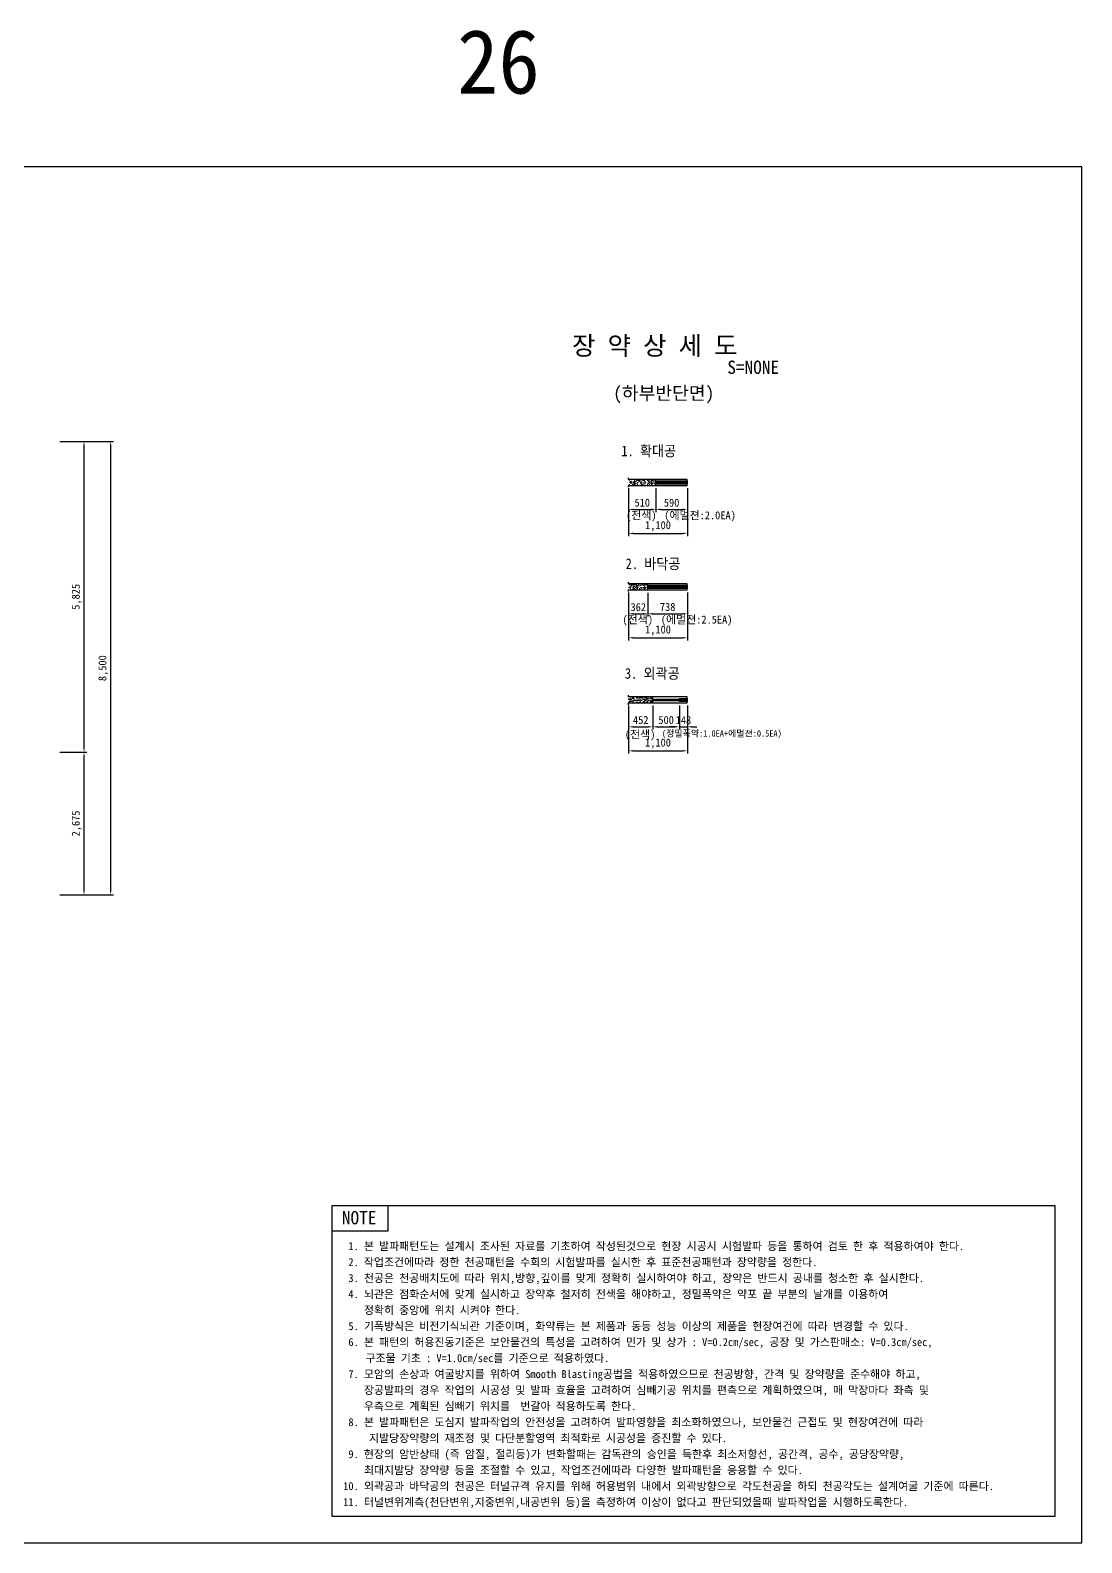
# Model space of a CAD drawing. Header units: millimetres. Extents: x 1250 to 41050, y 2900 to 31259.
# Drawn here: x 21348 to 41050, y 2900 to 31259 of the extents above; entities that cross this region are included whole.
import ezdxf
from ezdxf.enums import TextEntityAlignment as Align

# ---------------------------------------------------------------- set-up
doc = ezdxf.new("R2010")
doc.units = ezdxf.units.MM
doc.header["$LTSCALE"] = 500
doc.header["$PDMODE"] = 1
for name, color, linetype in [('CS-BLST', 4, 'Continuous'), ('CS-BLST-PATT', 1, 'Continuous'), ('CS-BLST-TEX3', 3, 'Continuous'), ('CS-DIMS', 1, 'Continuous'), ('CS-EXCV', 3, 'E-DIGLN01'), ('CS-NOTE', 3, 'Continuous'), ('CS-SYMB', 2, 'Continuous'), ('CS-TABL', 3, 'Continuous'), ('CS-TEX1', 6, 'Continuous'), ('CS-TEX2', 6, 'Continuous'), ('CS-TEX3', 6, 'Continuous'), ('CS-TEXT', 3, 'Continuous'), ('CX-PAPR', 2, 'Continuous')]:
    doc.layers.add(name, color=color, linetype=linetype)
doc.styles.add('굴림체', font='')
doc.styles.get('굴림체').set_extended_font_data('GulimChe')
doc.linetypes.add('E-DIGLN01', pattern='A,0.9,-0.2,[19,kscals.shx,S=0.1,R=180,X=0,Y=0],0.9', length=2)
doc.dimstyles.new('DIM01-50', dxfattribs={"dimscale": 50, "dimtxt": 3, "dimasz": 1.8, "dimexe": 1, "dimexo": 1, "dimgap": 1, "dimtad": 1, "dimdec": 0, "dimzin": 9, "dimdsep": 46, "dimlunit": 6, "dimtxsty": '굴림체', "dimcen": 2.5, "dimclrt": 3, "dimadec": 4, "dimazin": 0, "dimtfac": 1, "dimtdec": 0, "dimtmove": 2, "dimatfit": 3, "dimfxl": 0, "dimtolj": 1, "dimtzin": 0, "dimarcsym": 0})
pattern_1 = [(50, (-383350.11, 466433.5), (91.0923345, -7.969543), [9.525, -104.775]), (355, (-383350.11, 466433.5), (-17.621413, 95.528321), [7.62, -83.82]), (100.451, (-383342.52, 466432.84), (73.471251, 87.558344), [8.095, -89.045]), (46.1842, (-383350.11, 466458.9), (135.53952, -21.021164), [14.2875, -157.1625]), (96.6356, (-383338.82, 466457.15), (118.702117, 123.712778), [12.1425, -133.5675]), (351.184, (-383350.11, 466458.9), (118.702303, 123.71256), [11.43, -125.73]), (21, (-383337.41, 466452.55), (75.80744, -51.132759), [9.525, -104.775]), (326, (-383337.41, 466452.55), (30.901014, 92.093983), [7.62, -83.82]), (71.4514, (-383331.09, 466448.29), (106.708245, 40.961429), [8.095, -89.045]), (37.5, (-383350.11, 466433.5), (1.5443016, 42.2775194), [0, -82.804, 0, -85.09, 0, -84.1375]), (7.5, (-383350.11, 466433.5), (33.4098313, 50.0902874), [0, -48.514, 0, -80.899, 0, -32.0675]), (327.5, (-383378.432, 466433.5), (67.7952976, -2.864372), [0, -31.75, 0, -99.06, 0, -131.445]), (317.5, (-383391.13, 466433.5), (74.0645907, 12.7132455), [0, -41.275, 0, -65.786, 0, -93.345])]

# ---------------------------------------------------------------- blocks, each defined once
blk = doc.blocks.new('*D19')
at = {"layer": 'CS-DIMS', "color": 0, "lineweight": -2, "ltscale": 30, "transparency": 16777216}
for p, q in [((32560, 22674), (32560, 21774)), ((33660, 22674), (33660, 21774)), ((32650, 21824), (33570, 21824))]:
    blk.add_line(p, q, dxfattribs=at)
at = {"layer": 'CS-DIMS', "color": 0, "ltscale": 30, "transparency": 16777216}
for points in [[(32650, 21839), (32650, 21809), (32560, 21824)], [(33570, 21839), (33570, 21809), (33660, 21824)]]:
    blk.add_solid(points, dxfattribs=at)
at = {"layer": 'Defpoints', "color": 0, "ltscale": 30, "transparency": 16777216}
for p in [(32560, 22724), (33660, 22724), (33660, 21824)]:
    blk.add_point(p, dxfattribs=at)
at = {"layer": 'CS-DIMS', "color": 3, "ltscale": 30, "transparency": 16777216, "insert": (33110, 21960), "char_height": 150, "attachment_point": 5, "style": '굴림체'}
blk.add_mtext('\\A1;1,100', dxfattribs=at)
blk = doc.blocks.new('*D20')
at = {"layer": 'CS-DIMS', "color": 0, "lineweight": -2, "ltscale": 30, "transparency": 16777216}
for p, q in [((32560, 22674), (32560, 22224)), ((33070, 22674), (33070, 22224)), ((32650, 22274), (32980, 22274))]:
    blk.add_line(p, q, dxfattribs=at)
at = {"layer": 'CS-DIMS', "color": 0, "ltscale": 30, "transparency": 16777216}
for points in [[(32650, 22289), (32650, 22259), (32560, 22274)], [(32980, 22289), (32980, 22259), (33070, 22274)]]:
    blk.add_solid(points, dxfattribs=at)
at = {"layer": 'Defpoints', "color": 0, "ltscale": 30, "transparency": 16777216}
for p in [(32560, 22724), (33070, 22724), (33070, 22274)]:
    blk.add_point(p, dxfattribs=at)
at = {"layer": 'CS-DIMS', "color": 3, "ltscale": 30, "transparency": 16777216, "insert": (32815, 22401), "char_height": 150, "attachment_point": 5, "style": '굴림체'}
blk.add_mtext('\\A1;510', dxfattribs=at)
blk = doc.blocks.new('*D21')
at = {"layer": 'CS-DIMS', "color": 0, "lineweight": -2, "ltscale": 30, "transparency": 16777216}
for p, q in [((33070, 22674), (33070, 22224)), ((33660, 22674), (33660, 22224)), ((33160, 22274), (33570, 22274))]:
    blk.add_line(p, q, dxfattribs=at)
at = {"layer": 'CS-DIMS', "color": 0, "ltscale": 30, "transparency": 16777216}
for points in [[(33160, 22289), (33160, 22259), (33070, 22274)], [(33570, 22289), (33570, 22259), (33660, 22274)]]:
    blk.add_solid(points, dxfattribs=at)
at = {"layer": 'Defpoints', "color": 0, "ltscale": 30, "transparency": 16777216}
for p in [(33070, 22724), (33660, 22724), (33660, 22274)]:
    blk.add_point(p, dxfattribs=at)
at = {"layer": 'CS-DIMS', "color": 3, "ltscale": 30, "transparency": 16777216, "insert": (33365, 22400), "char_height": 150, "attachment_point": 5, "style": '굴림체'}
blk.add_mtext('\\A1;590', dxfattribs=at)
blk = doc.blocks.new('뉴마이트')
at = {"layer": 'CS-BLST-PATT'}
h = blk.add_hatch(dxfattribs=at)
h.set_pattern_fill('ANSI31', color=256, scale=5.824581, style=0)
h.set_pattern_definition([(45, (-765876.779, 225267.89), (-13.0765565, 13.0765565), [])])
h.paths.add_polyline_path([(0, 29), (0, -29), (295, -29), (295, 29)])
at = {"layer": 'CS-TABL'}
blk.add_lwpolyline([(0, 29), (295, 29), (295, -29), (0, -29)], close=True, dxfattribs=at)
blk = doc.blocks.new('*D22')
at = {"layer": 'CS-DIMS', "color": 0, "lineweight": -2, "ltscale": 30, "transparency": 16777216}
for p, q in [((32560, 18598), (32560, 17698)), ((33660, 18598), (33660, 17698)), ((32650, 17748), (33570, 17748))]:
    blk.add_line(p, q, dxfattribs=at)
at = {"layer": 'CS-DIMS', "color": 0, "ltscale": 30, "transparency": 16777216}
for points in [[(32650, 17763), (32650, 17733), (32560, 17748)], [(33570, 17763), (33570, 17733), (33660, 17748)]]:
    blk.add_solid(points, dxfattribs=at)
at = {"layer": 'Defpoints', "color": 0, "ltscale": 30, "transparency": 16777216}
for p in [(32560, 18648), (33660, 18648), (33660, 17748)]:
    blk.add_point(p, dxfattribs=at)
at = {"layer": 'CS-DIMS', "color": 3, "ltscale": 30, "transparency": 16777216, "insert": (33110, 17884), "char_height": 150, "attachment_point": 5, "style": '굴림체'}
blk.add_mtext('\\A1;1,100', dxfattribs=at)
blk = doc.blocks.new('*D23')
at = {"layer": 'CS-DIMS', "color": 0, "lineweight": -2, "ltscale": 30, "transparency": 16777216}
for p, q in [((32560, 18598), (32560, 18148)), ((33012, 18598), (33012, 18148)), ((32650, 18198), (32922, 18198))]:
    blk.add_line(p, q, dxfattribs=at)
at = {"layer": 'CS-DIMS', "color": 0, "ltscale": 30, "transparency": 16777216}
for points in [[(32650, 18213), (32650, 18183), (32560, 18198)], [(32922, 18213), (32922, 18183), (33012, 18198)]]:
    blk.add_solid(points, dxfattribs=at)
at = {"layer": 'Defpoints', "color": 0, "ltscale": 30, "transparency": 16777216}
for p in [(32560, 18648), (33012, 18648), (33012, 18198)]:
    blk.add_point(p, dxfattribs=at)
at = {"layer": 'CS-DIMS', "color": 3, "ltscale": 30, "transparency": 16777216, "insert": (32786, 18325), "char_height": 150, "attachment_point": 5, "style": '굴림체'}
blk.add_mtext('\\A1;452', dxfattribs=at)
blk = doc.blocks.new('*D24')
at = {"layer": 'CS-DIMS', "color": 0, "lineweight": -2, "ltscale": 30, "transparency": 16777216}
for p, q in [((32560, 18598), (32560, 18148)), ((33012, 18598), (33012, 18148)), ((32650, 18198), (32922, 18198))]:
    blk.add_line(p, q, dxfattribs=at)
at = {"layer": 'CS-DIMS', "color": 0, "ltscale": 30, "transparency": 16777216}
for points in [[(32650, 18213), (32650, 18183), (32560, 18198)], [(32922, 18213), (32922, 18183), (33012, 18198)]]:
    blk.add_solid(points, dxfattribs=at)
at = {"layer": 'Defpoints', "color": 0, "ltscale": 30, "transparency": 16777216}
for p in [(32560, 18648), (33012, 18648), (33012, 18198)]:
    blk.add_point(p, dxfattribs=at)
at = {"layer": 'CS-DIMS', "color": 3, "ltscale": 30, "transparency": 16777216, "insert": (32786, 18325), "char_height": 150, "attachment_point": 5, "style": '굴림체'}
blk.add_mtext('\\A1;452', dxfattribs=at)
blk = doc.blocks.new('*D25')
at = {"layer": 'CS-DIMS', "color": 0, "lineweight": -2, "ltscale": 30, "transparency": 16777216}
for p, q in [((33012, 18598), (33012, 18148)), ((33512, 18598), (33512, 18148)), ((33102, 18198), (33422, 18198))]:
    blk.add_line(p, q, dxfattribs=at)
at = {"layer": 'CS-DIMS', "color": 0, "ltscale": 30, "transparency": 16777216}
for points in [[(33102, 18213), (33102, 18183), (33012, 18198)], [(33422, 18213), (33422, 18183), (33512, 18198)]]:
    blk.add_solid(points, dxfattribs=at)
at = {"layer": 'Defpoints', "color": 0, "ltscale": 30, "transparency": 16777216}
for p in [(33012, 18648), (33512, 18648), (33512, 18198)]:
    blk.add_point(p, dxfattribs=at)
at = {"layer": 'CS-DIMS', "color": 3, "ltscale": 30, "transparency": 16777216, "insert": (33262, 18325), "char_height": 150, "attachment_point": 5, "style": '굴림체'}
blk.add_mtext('\\A1;500', dxfattribs=at)
blk = doc.blocks.new('*D26')
at = {"layer": 'CS-DIMS', "color": 0, "lineweight": -2, "ltscale": 30, "transparency": 16777216}
for p, q in [((33512, 18598), (33512, 18148)), ((33660, 18598), (33660, 18148)), ((33422, 18198), (33332, 18198)), ((33512, 18198), (33660, 18198)), ((33750, 18198), (33840, 18198))]:
    blk.add_line(p, q, dxfattribs=at)
at = {"layer": 'CS-DIMS', "color": 0, "ltscale": 30, "transparency": 16777216}
for points in [[(33422, 18213), (33422, 18183), (33512, 18198)], [(33750, 18213), (33750, 18183), (33660, 18198)]]:
    blk.add_solid(points, dxfattribs=at)
at = {"layer": 'Defpoints', "color": 0, "ltscale": 30, "transparency": 16777216}
for p in [(33512, 18648), (33660, 18648), (33660, 18198)]:
    blk.add_point(p, dxfattribs=at)
at = {"layer": 'CS-DIMS', "color": 3, "ltscale": 30, "transparency": 16777216, "insert": (33586, 18323), "char_height": 150, "attachment_point": 5, "style": '굴림체'}
blk.add_mtext('\\A1;148', dxfattribs=at)
blk = doc.blocks.new('*D27')
at = {"layer": 'CS-DIMS', "color": 0, "lineweight": -2, "ltscale": 30, "transparency": 16777216}
for p, q in [((32560, 20718), (32560, 19818)), ((33660, 20718), (33660, 19818)), ((32650, 19868), (33570, 19868))]:
    blk.add_line(p, q, dxfattribs=at)
at = {"layer": 'CS-DIMS', "color": 0, "ltscale": 30, "transparency": 16777216}
for points in [[(32650, 19883), (32650, 19853), (32560, 19868)], [(33570, 19883), (33570, 19853), (33660, 19868)]]:
    blk.add_solid(points, dxfattribs=at)
at = {"layer": 'Defpoints', "color": 0, "ltscale": 30, "transparency": 16777216}
for p in [(32560, 20768), (33660, 20768), (33660, 19868)]:
    blk.add_point(p, dxfattribs=at)
at = {"layer": 'CS-DIMS', "color": 3, "ltscale": 30, "transparency": 16777216, "insert": (33110, 20004), "char_height": 150, "attachment_point": 5, "style": '굴림체'}
blk.add_mtext('\\A1;1,100', dxfattribs=at)
blk = doc.blocks.new('*D28')
at = {"layer": 'CS-DIMS', "color": 0, "lineweight": -2, "ltscale": 30, "transparency": 16777216}
for p, q in [((32560, 20718), (32560, 20268)), ((32922, 20712), (32922, 20268)), ((32650, 20318), (32832, 20318))]:
    blk.add_line(p, q, dxfattribs=at)
at = {"layer": 'CS-DIMS', "color": 0, "ltscale": 30, "transparency": 16777216}
for points in [[(32650, 20333), (32650, 20303), (32560, 20318)], [(32832, 20333), (32832, 20303), (32922, 20318)]]:
    blk.add_solid(points, dxfattribs=at)
at = {"layer": 'Defpoints', "color": 0, "ltscale": 30, "transparency": 16777216}
for p in [(32560, 20768), (32922, 20762), (32922, 20318)]:
    blk.add_point(p, dxfattribs=at)
at = {"layer": 'CS-DIMS', "color": 3, "ltscale": 30, "transparency": 16777216, "insert": (32741, 20442), "char_height": 150, "attachment_point": 5, "style": '굴림체'}
blk.add_mtext('\\A1;362', dxfattribs=at)
blk = doc.blocks.new('*D29')
at = {"layer": 'CS-DIMS', "color": 0, "lineweight": -2, "ltscale": 30, "transparency": 16777216}
for p, q in [((32922, 20712), (32922, 20268)), ((33660, 20718), (33660, 20268)), ((33012, 20318), (33570, 20318))]:
    blk.add_line(p, q, dxfattribs=at)
at = {"layer": 'CS-DIMS', "color": 0, "ltscale": 30, "transparency": 16777216}
for points in [[(33012, 20333), (33012, 20303), (32922, 20318)], [(33570, 20333), (33570, 20303), (33660, 20318)]]:
    blk.add_solid(points, dxfattribs=at)
at = {"layer": 'Defpoints', "color": 0, "ltscale": 30, "transparency": 16777216}
for p in [(32922, 20762), (33660, 20768), (33660, 20318)]:
    blk.add_point(p, dxfattribs=at)
at = {"layer": 'CS-DIMS', "color": 3, "ltscale": 30, "transparency": 16777216, "insert": (33291, 20445), "char_height": 150, "attachment_point": 5, "style": '굴림체'}
blk.add_mtext('\\A1;738', dxfattribs=at)
blk = doc.blocks.new('*D16')
at = {"layer": 'CS-DIMS', "color": 0, "lineweight": -2, "transparency": 16777216}
for p, q in [((21905, 17723), (22405, 17723)), ((22355, 15138), (22355, 17633)), ((21905, 15048), (22405, 15048))]:
    blk.add_line(p, q, dxfattribs=at)
at = {"layer": 'CS-DIMS', "color": 0, "transparency": 16777216}
for points in [[(22340, 17633), (22370, 17633), (22355, 17723)], [(22340, 15138), (22370, 15138), (22355, 15048)]]:
    blk.add_solid(points, dxfattribs=at)
at = {"layer": 'Defpoints', "color": 0, "transparency": 16777216}
for p in [(21855, 17723), (22355, 17723), (21855, 15048)]:
    blk.add_point(p, dxfattribs=at)
at = {"layer": 'CS-DIMS', "color": 3, "transparency": 16777216, "insert": (22219, 16386), "char_height": 150, "attachment_point": 5, "rotation": 90, "style": '굴림체'}
blk.add_mtext('\\A1;2,675', dxfattribs=at)
blk = doc.blocks.new('*D17')
at = {"layer": 'CS-DIMS', "color": 0, "lineweight": -2, "transparency": 16777216}
for p, q in [((22405, 23548), (22905, 23548)), ((22855, 15138), (22855, 23458)), ((22405, 15048), (22905, 15048))]:
    blk.add_line(p, q, dxfattribs=at)
at = {"layer": 'CS-DIMS', "color": 0, "transparency": 16777216}
for points in [[(22840, 23458), (22870, 23458), (22855, 23548)], [(22840, 15138), (22870, 15138), (22855, 15048)]]:
    blk.add_solid(points, dxfattribs=at)
at = {"layer": 'Defpoints', "color": 0, "transparency": 16777216}
for p in [(22355, 23548), (22855, 23548), (22355, 15048)]:
    blk.add_point(p, dxfattribs=at)
at = {"layer": 'CS-DIMS', "color": 3, "transparency": 16777216, "insert": (22719, 19298), "char_height": 150, "attachment_point": 5, "rotation": 90, "style": '굴림체'}
blk.add_mtext('\\A1;8,500', dxfattribs=at)
blk = doc.blocks.new('*D18')
at = {"layer": 'CS-DIMS', "color": 0, "lineweight": -2, "transparency": 16777216}
for p, q in [((21905, 23548), (22405, 23548)), ((22355, 17813), (22355, 23458)), ((21905, 17723), (22405, 17723))]:
    blk.add_line(p, q, dxfattribs=at)
at = {"layer": 'CS-DIMS', "color": 0, "transparency": 16777216}
for points in [[(22340, 23458), (22370, 23458), (22355, 23548)], [(22340, 17813), (22370, 17813), (22355, 17723)]]:
    blk.add_solid(points, dxfattribs=at)
at = {"layer": 'Defpoints', "color": 0, "transparency": 16777216}
for p in [(21855, 23548), (22355, 23548), (21855, 17723)]:
    blk.add_point(p, dxfattribs=at)
at = {"layer": 'CS-DIMS', "color": 3, "transparency": 16777216, "insert": (22219, 20636), "char_height": 150, "attachment_point": 5, "rotation": 90, "style": '굴림체'}
blk.add_mtext('\\A1;5,825', dxfattribs=at)

msp = doc.modelspace()

# ---------------------------------------------------------------- hatches: boundary and pattern name
at = {"layer": 'CS-BLST-PATT'}
h = msp.add_hatch(dxfattribs=at)
h.set_pattern_fill('AR-CONC', color=256, scale=0.5, style=0)
h.set_pattern_definition(pattern_1)
h.paths.add_polyline_path([(33069.9, 22833.8), (32559.9, 22833.8), (32559.9, 22723.8), (33069.9, 22723.8)])
h = msp.add_hatch(dxfattribs=at)
h.set_pattern_fill('AR-CONC', color=256, scale=0.5, style=0)
h.set_pattern_definition(pattern_1)
h.paths.add_polyline_path([(32922.4, 20878.3), (32559.9, 20878.3), (32559.9, 20768.3), (32922.4, 20768.3)])
h = msp.add_hatch(dxfattribs=at)
h.set_pattern_fill('ANSI31', color=256, scale=5.824581, style=0)
h.set_pattern_definition([(45, (-733101.88, 246091.146), (-13.0765565, 13.0765565), [])])
h.paths.add_polyline_path([(32922.4, 20852.4), (32922.4, 20794.1), (33069.9, 20794.1), (33069.9, 20852.4)])
h = msp.add_hatch(dxfattribs=at)
h.set_pattern_fill('AR-CONC', color=256, scale=0.5, style=0)
h.set_pattern_definition(pattern_1)
h.paths.add_polyline_path([(33012.4, 18757.7), (32559.9, 18757.7), (32559.9, 18647.7), (33012.4, 18647.7)])
h = msp.add_hatch(dxfattribs=at)
h.set_pattern_fill('ANSI31', color=256, scale=5.824581, style=0)
h.set_pattern_definition([(45, (-732511.88, 243970.626), (-13.0765565, 13.0765565), [])])
h.paths.add_polyline_path([(33512.4, 18731.9), (33512.4, 18673.6), (33659.9, 18673.6), (33659.9, 18731.9)])
at = {"layer": 'CS-SYMB'}
h = msp.add_hatch(dxfattribs=at)
h.set_pattern_fill('LINE', color=256, scale=4.6, style=0)
h.set_pattern_definition([(0, (-1993190.142, 852056.249), (0, 14.605), [])])
h.paths.add_polyline_path([(33512.4, 18688.2), (33512.4, 18717.3), (33012.4, 18717.3), (33012.4, 18688.2)])

# ---------------------------------------------------------------- linework, layer by layer
at = {"layer": 'CS-BLST', "elevation": 0}
for points in [[(32922.4, 20852.4), (33069.9, 20852.4), (33069.9, 20794.1), (32922.4, 20794.1)], [(33512.4, 18731.9), (33659.9, 18731.9), (33659.9, 18673.6), (33512.4, 18673.6)]]:
    msp.add_lwpolyline(points, close=True, dxfattribs=at)
at = {"layer": 'CS-EXCV', "elevation": 0}
for points in [[(32559.9, 22688.8), (32559.9, 22723.8), (33659.9, 22723.8), (33659.9, 22833.8), (32559.9, 22833.8), (32559.9, 22868.7)], [(32559.9, 20733.3), (32559.9, 20768.3), (33659.9, 20768.3), (33659.9, 20878.3), (32559.9, 20878.3), (32559.9, 20913.2)], [(32559.9, 18612.8), (32559.9, 18647.7), (33659.9, 18647.7), (33659.9, 18757.7), (32559.9, 18757.7), (32559.9, 18792.7)]]:
    msp.add_lwpolyline(points, dxfattribs=at)
at = {"layer": 'CS-NOTE'}
for points in [[(26997.7, 3400), (40550, 3400), (40550, 9217), (26997.7, 9217), (26997.7, 3400)], [(28047.7, 9217), (28047.7, 8742), (26997.7, 8742)]]:
    msp.add_lwpolyline(points, dxfattribs=at)
at = {"layer": 'CS-SYMB'}
for p, q in [((33069.9, 22723.8, 0), (33069.9, 22833.8, 0)), ((32922.4, 20768.3, 0), (32922.4, 20878.3, 0)), ((33012.4, 18647.7, 0), (33012.4, 18757.7, 0))]:
    msp.add_line(p, q, dxfattribs=at)
at = {"layer": 'CS-SYMB', "elevation": 0}
msp.add_lwpolyline([(33012.4, 18717.3), (33512.4, 18717.3), (33512.4, 18688.2), (33012.4, 18688.2)], close=True, dxfattribs=at)
at = {"layer": 'CX-PAPR'}
msp.add_lwpolyline([(1250, 2900), (41050, 2900), (41050, 28700), (1250, 28700)], close=True, dxfattribs=at)

# ---------------------------------------------------------------- block references
at = {"layer": 'CS-BLST'}
for p in [(33069.9, 22778.8, 0), (33364.9, 22778.8, 0), (33069.9, 20823.3, 0), (33364.9, 20823.3, 0)]:
    msp.add_blockref('뉴마이트', p, dxfattribs=at)

# ---------------------------------------------------------------- texts
at = {"layer": 'CS-BLST-TEX3', "style": '굴림체'}
for s, height, p in [('(전색)', 150, (32797.5, 22089, 0)), ('(에멀젼:2.0EA)', 150, (33898.8, 22088.9, 0)), ('(전색)', 150, (32730.3, 20133.5, 0)), ('(에멀젼:2.5EA)', 150, (33834.7, 20133.5, 0)), ('(전색)', 150, (32775.5, 17980.6, 0)), ('(정밀폭약:1.0EA+에멀젼:0.5EA)', 120, (34306.8, 18015.2, 0))]:
    msp.add_text(s, height=height, dxfattribs=at).set_placement(p, align=Align.CENTER)
at = {"layer": 'CS-NOTE', "style": '굴림체'}
for s, height, p in [('NOTE', 250, (27187.3, 8869.9)), (' 1. 본 발파패턴도는 설계시 조사된 자료를 기초하여 작성된것으로 현장 시공시 시험발파 등을 통하여 검토 한 후 적용하여야 한다.', 150, (27211.9, 8386.7)), (' 2. 작업조건에따라 정한 천공패턴을 수회의 시험발파를 실시한 후 표준천공패턴과 장약량을 정한다.', 150, (27211.9, 8086.7)), (' 3. 천공은 천공배치도에 따라 위치,방향,깊이를 맞게 정확히 실시하여야 하고, 장약은 반드시 공내를 청소한 후 실시한다.', 150, (27211.9, 7786.7)), (' 4. 뇌관은 점화순서에 맞게 실시하고 장약후 철저히 전색을 해야하고, 정밀폭약은 약포 끝 부분의 날개를 이용하여', 150, (27211.9, 7486.7)), ('    정확히 중앙에 위치 시켜야 한다.', 150, (27211.9, 7186.7)), (' 5. 기폭방식은 비전기식뇌관 기준이며, 화약류는 본 제품과 동등 성능 이상의 제품을 현장여건에 따라 변경할 수 있다.', 150, (27211.9, 6886.7)), (' 6. 본 패턴의 허용진동기준은 보안물건의 특성을 고려하여 민가 및 상가 : V=0.2cm/sec, 공장 및 가스판매소: V=0.3cm/sec, ', 150, (27211.9, 6586.7)), ('    구조물 기초 : V=1.0cm/sec를 기준으로 적용하였다.', 150, (27241.5, 6286.7)), (' 7. 모암의 손상과 여굴방지를 위하여 Smooth Blasting공법을 적용하였으므로 천공방향, 간격 및 장약량을 준수해야 하고,', 150, (27211.9, 5986.7)), ('    장공발파의 경우 작업의 시공성 및 발파 효율을 고려하여 심빼기공 위치를 편측으로 계획하였으며, 매 막장마다 좌측 및', 150, (27211.9, 5686.7)), ('    우측으로 계획된 심빼기 위치를  번갈아 적용하도록 한다.', 150, (27211.9, 5386.7)), (' 8. 본 발파패턴은 도심지 발파작업의 안전성을 고려하여 발파영향을 최소화하였으나, 보안물건 근접도 및 현장여건에 따라', 150, (27211.9, 5086.7)), ('     지발당장약량의 재조정 및 다단분할영역 최적화로 시공성을 증진할 수 있다.', 150, (27211.9, 4786.7)), (' 9. 현장의 암반상태 (즉 암질, 절리등)가 변화할때는 감독관의 승인을 득한후 최소저항선, 공간격, 공수, 공당장약량,', 150, (27211.9, 4486.7)), ('    최대지발당 장약량 등을 조절할 수 있고, 작업조건에따라 다양한 발파패턴을 응용할 수 있다. ', 150, (27211.9, 4186.7)), ('10. 외곽공과 바닥공의 천공은 터널규격 유지를 위해 허용범위 내에서 외곽방향으로 각도천공을 하되 천공각도는 설계여굴 기준에 따른다.', 150, (27211.9, 3886.7)), ('11. 터널변위계측(천단변위,지중변위,내공변위 등)을 측정하여 이상이 없다고 판단되었을때 발파작업을 시행하도록한다.', 150, (27211.9, 3586.7))]:
    msp.add_text(s, height=height, dxfattribs=at).set_placement(p)
at = {"layer": 'CS-TEX1', "style": '굴림체'}
msp.add_text('장 약 상 세 도', height=350, dxfattribs=at).set_placement((33050.1, 25349.6, 0), align=Align.MIDDLE)
at = {"layer": 'CS-TEX2', "style": '굴림체'}
msp.add_text('(하부반단면)', height=250, dxfattribs=at).set_placement((33217.7, 24437.9, 0), align=Align.MIDDLE)
at = {"layer": 'CS-TEX3', "style": '굴림체', "width": 0.9}
for s, p in [('1. 확대공', (32936.8, 23271.9, 0)), ('2. 바닥공', (33016.7, 21156.2, 0)), ('3. 외곽공', (33002.7, 19100, 0))]:
    msp.add_text(s, height=200, dxfattribs=at).set_placement(p, align=Align.CENTER)
at = {"layer": 'CS-TEXT', "style": '굴림체'}
msp.add_text('S=NONE', height=250, dxfattribs=at).set_placement((34409.6, 24814.8, 0))
at = {"layer": 'CX-PAPR', "style": '굴림체'}
msp.add_text('26', height=1200, dxfattribs=at).set_placement((30120.5, 29711.7), align=Align.BOTTOM_CENTER)

# ---------------------------------------------------------------- dimensions: what is measured, and where the dimension line sits
at = {"layer": 'CS-DIMS'}
for base, p1, p2, picture, middle in [((22355.4, 23548.5), (21855.4, 17723.5), (21855.4, 23548.5), '*D18', (22219.4, 20636)), ((22855.4, 23548.5), (22355.4, 15048.5), (22355.4, 23548.5), '*D17', (22719.4, 19298.5)), ((22355.4, 17723.5), (21855.4, 15048.5), (21855.4, 17723.5), '*D16', (22219.4, 16386))]:
    dim = msp.add_linear_dim(base=base, p1=p1, p2=p2, angle=90, dimstyle='DIM01-50', dxfattribs=at)
    dim.commit()
    dim.dimension.update_dxf_attribs({"geometry": picture, "text_midpoint": middle})
at = {"layer": 'CS-DIMS', "ltscale": 30}
for base, p1, p2, picture, middle in [((33659.9, 21823.8, 0), (32559.9, 22723.8, 0), (33659.9, 22723.8, 0), '*D19', (33109.9, 21959.9, 0)), ((33069.9, 22273.8, 0), (32559.9, 22723.8, 0), (33069.9, 22723.8, 0), '*D20', (32814.9, 22400.8, 0)), ((33659.9, 22273.8, 0), (33069.9, 22723.8, 0), (33659.9, 22723.8, 0), '*D21', (33364.9, 22400.5, 0)), ((33659.9, 19868.3, 0), (32559.9, 20768.3, 0), (33659.9, 20768.3, 0), '*D27', (33109.9, 20004.4, 0)), ((33659.89862, 20318.25625, 0), (32922.39859, 20761.63334, 0), (33659.89862, 20768.25625, 0), '*D29', (33291.1486, 20445.15119, 0)), ((33659.9, 17747.7, 0), (32559.9, 18647.7, 0), (33659.9, 18647.7, 0), '*D22', (33109.9, 17883.9, 0)), ((33012.3506, 18197.736, 0), (32559.8986, 18647.736, 0), (33012.3506, 18647.736, 0), '*D23', (32786.1246, 18324.6309, 0)), ((33012.3506, 18198.2566, 0), (32559.8986, 18647.736, 0), (33012.3506, 18647.736, 0), '*D24', (32786.1246, 18325.1515, 0)), ((33512.4, 18198.3, 0), (33012.4, 18647.7, 0), (33512.4, 18647.7, 0), '*D25', (33262.4, 18325, 0))]:
    dim = msp.add_linear_dim(base=base, p1=p1, p2=p2, dimstyle='DIM01-50', dxfattribs=at)
    dim.commit()
    dim.dimension.update_dxf_attribs({"geometry": picture, "text_midpoint": middle})
for base, p1, p2, picture, middle in [((32922.39859, 20318.25625, 0), (32559.89862, 20768.25624, 0), (32922.39859, 20761.63334, 0), '*D28', (32741.1486, 20442.37729, 0)), ((33659.89862, 18198.2566, 0), (33512.39861, 18647.73599, 0), (33659.89862, 18647.73599, 0), '*D26', (33586.14862, 18322.96079, 0))]:
    dim = msp.add_linear_dim(base=base, p1=p1, p2=p2, dimstyle='DIM01-50', dxfattribs=at)
    dim.commit()
    dim.dimension.update_dxf_attribs({"geometry": picture, "text_midpoint": middle, "dimtype": 160})

doc.saveas('drawing.dxf')
